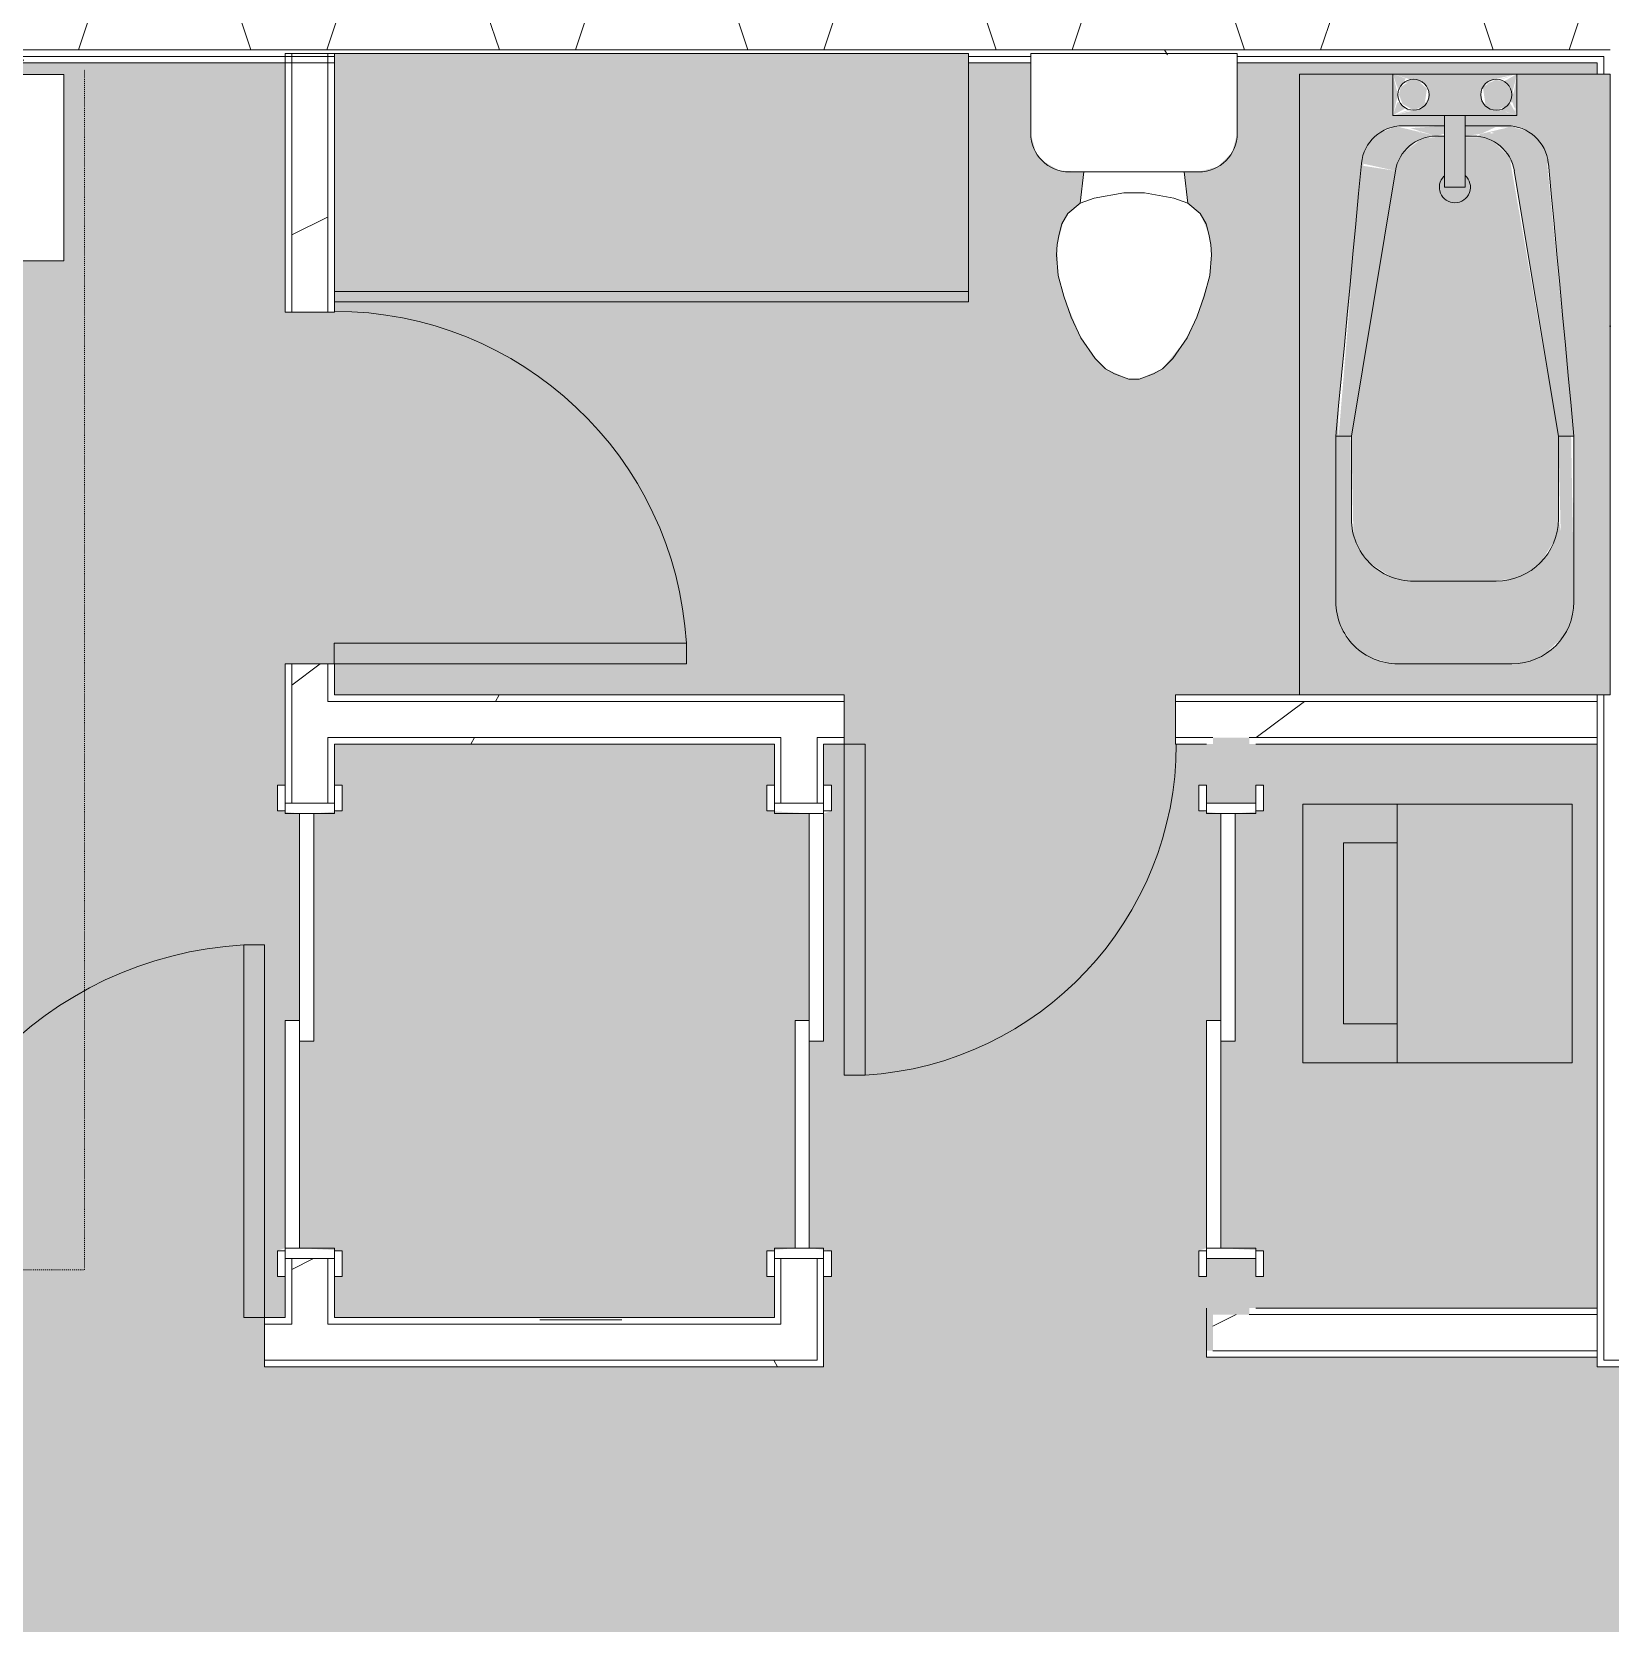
# Model space of a CAD drawing. Header units: inches. Extents: x -9418 to 110693, y 8585 to 209374.
# Drawn here: x -3697 to -3544.5, y 11394.8 to 11548.6 of the extents above; entities that cross this region are included whole.
import ezdxf

# ---------------------------------------------------------------- set-up
doc = ezdxf.new("R2010")
doc.units = ezdxf.units.IN
doc.header["$MEASUREMENT"] = 0
doc.linetypes.add('Dash 1_16_', pattern=[0.125, 0.0625, -0.0625])
for name, color, linetype, lineweight in [('0-1', 7, 'Continuous', 5), ('0-3', 7, 'Continuous', 9), ('A-AREA-PATT-3', 41, 'Continuous', 9), ('A-DOOR-1', 7, 'Continuous', 9), ('A-DOOR-FRAM-1', 7, 'Continuous', 9), ('A-WALL', 113, 'Continuous', 9), ('A-WALL-2', 10, 'Continuous', 15), ('A-WALL-3', 7, 'Continuous', 9), ('A-WALL-PATT-1', 7, 'Continuous', 9), ('A-WALL-PATT-2', 8, 'Continuous', 9), ('A-WALL-PATT-3', 111, 'Continuous', 9), ('I-FURN-1', 7, 'Continuous', 9), ('I-FURN-HDLN-1', 253, 'Dash 1_16_', 9), ('I-WALL-1', 2, 'Continuous', 15), ('P-SANR-FIXT-1', 7, 'Continuous', 9), ('P-SANR-FIXT-2', 8, 'Continuous', 9), ('P-SANR-FIXT-3', 9, 'Continuous', 9), ('Q-CASE-1', 9, 'Continuous', 9), ('Q-CASE-2', 10, 'Continuous', 15), ('Q-CASE-3', 7, 'Continuous', 9)]:
    doc.layers.add(name, color=color, linetype=linetype, lineweight=lineweight)
pattern_1 = [(0, (0, 0), (192, 48), [7.92, -136.08, 7.92, -136.08, -768]), (0, (0, 0), (192, 48), [-288, 7.92, -280.08, 7.92, -136.08, -336]), (0, (0, 0), (192, 48), [-720, 7.92, -88.08, 7.92, -232.08]), (120, (72, 24), (-137.56922, 142.27688), [7.92, -136.08, 7.92, -136.08, -768]), (120, (72, 24), (-137.56922, 142.27688), [-288, 7.92, -280.08, 7.92, -136.08, -336]), (120, (72, 24), (-137.56922, 142.27688), [-720, 7.92, -88.08, 7.92, -232.08]), (240, (96, 120), (-54.43078, -190.27688), [7.92, -136.08, 7.92, -136.08, -768]), (240, (96, 120), (-54.43078, -190.27688), [-288, 7.92, -280.08, 7.92, -136.08, -336]), (240, (96, 120), (-54.43078, -190.27688), [-720, 7.92, -88.08, 7.92, -232.08])]
pattern_2 = [(216.87, (39.984, 99.96), (299.879643, 199.920536), [49.98, -449.82]), (206.565, (99.96, 69.97), (-99.95948, -99.9602), [111.759, -111.759]), (198.435, (99.96, 19.992), (-199.92005, -99.96009), [63.22, -252.881])]

# ---------------------------------------------------------------- blocks, each defined once
blk = doc.blocks.new('Single-Flush - 32_ x 84_-1372862-SITE PLAN - TOPO WITH IMAGERY')
at = {"layer": 'A-DOOR-1'}
for p, q in [((14, 2.37), (14, 34.38)), ((16, 34.38), (14, 34.38)), ((16, 2.37), (16, 34.38)), ((16, 2.37), (14, 2.37))]:
    blk.add_line(p, q, dxfattribs=at)
blk.add_arc((16, 2.37), 32.07, 93.5759, 180, dxfattribs=at)
blk = doc.blocks.new('Stacked Washer and Dryer - 26_x25_ - Private-1372850-SITE PLAN - TOPO WITH IMAGERY')
at = {"layer": 'P-SANR-FIXT-2'}
blk.add_hatch(color=256, dxfattribs=at).paths.add_polyline_path([(26, 12.5), (0, 12.5), (0, -12.5), (26, -12.5)], flags=0)
at = {"layer": 'P-SANR-FIXT-1'}
for p, q in [((0, 12.5), (26, 12.5)), ((0, 12.5), (0, -12.5)), ((16.90625, -12.5), (16.90625, 12.5)), ((26, 12.5), (26, -12.5)), ((22.09375, 8.75), (16.90625, 8.75)), ((22.09375, -8.75), (22.09375, 8.75)), ((16.90625, -8.75), (22.09375, -8.75)), ((26, -12.5), (0, -12.5))]:
    blk.add_line(p, q, dxfattribs=at)
blk = doc.blocks.new('Single-Flush - 36_ x 84_-1372839-SITE PLAN - TOPO WITH IMAGERY')
at = {"layer": 'A-DOOR-1'}
for p, q in [((16, 2.37), (16, 38.39)), ((18, 38.39), (16, 38.39)), ((18, 2.37), (18, 38.39)), ((18, 2.37), (16, 2.37))]:
    blk.add_line(p, q, dxfattribs=at)
blk.add_arc((18, 2.37), 36.07, 93.1789, 180, dxfattribs=at)
blk = doc.blocks.new('Single-Flush - 34_ x 84_-1372840-SITE PLAN - TOPO WITH IMAGERY')
at = {"layer": 'A-DOOR-1'}
for p, q in [((15, 2.37), (15, 36.38)), ((17, 36.38), (15, 36.38)), ((17, 2.37), (17, 36.38)), ((17, 2.37), (15, 2.37))]:
    blk.add_line(p, q, dxfattribs=at)
blk.add_arc((17, 2.37), 34.07, 93.3657, 180, dxfattribs=at)
blk = doc.blocks.new('FOLDING_SLIDING CLOSET - 42_ x 80_-1372874-SITE PLAN - TOPO WITH IMAGERY')
at = {"layer": 'A-DOOR-1'}
for p, q in [((-21.25, 3), (-23.75, 3)), ((-23.75, 3), (-23.75, 2.25)), ((-23.75, 2.25), (-21.25, 2.25)), ((-21.25, 2.25), (-21.25, 3)), ((1, 2.25), (-21, 2.25)), ((-21, 2.25), (-21, 0.87)), ((1, 0.87), (1, 2.25)), ((23.75, 3), (21.25, 3)), ((21.25, 3), (21.25, 2.25)), ((21.25, 2.25), (23.75, 2.25)), ((23.75, 2.25), (23.75, 3)), ((-21, 0.87), (1, 0.87)), ((21, 0.87), (-1, 0.87)), ((-1, 0.87), (-1, -0.5)), ((21, -0.5), (21, 0.87)), ((-1, -0.5), (21, -0.5)), ((-21.25, -2.5), (-23.75, -2.5)), ((-23.75, -2.5), (-23.75, -3.25)), ((-21.25, -3.25), (-21.25, -2.5)), ((23.75, -2.5), (21.25, -2.5)), ((21.25, -2.5), (21.25, -3.25)), ((23.75, -3.25), (23.75, -2.5)), ((-23.75, -3.25), (-21.25, -3.25)), ((21.25, -3.25), (23.75, -3.25))]:
    blk.add_line(p, q, dxfattribs=at)
at = {"layer": 'A-DOOR-FRAM-1'}
for p, q in [((-21, 2.25), (-22, 2.25)), ((-22, 2.25), (-22, -2.5)), ((-21, -2.5), (-21, 2.25)), ((21, 2.25), (21, -2.5)), ((22, 2.25), (21, 2.25)), ((22, -2.5), (22, 2.25)), ((-22, -2.5), (-21, -2.5)), ((21, -2.5), (22, -2.5))]:
    blk.add_line(p, q, dxfattribs=at)
blk = doc.blocks.new('Toilet-Domestic-3D - Toilet-Domestic-3D-1352612-SITE PLAN - TOPO WITH IMAGERY')
at = {"layer": 'P-SANR-FIXT-1'}
for p, q in [((-9.98, 19.48), (9.98, 19.48)), ((-9.98, 11.75), (-9.98, 19.48)), ((9.98, 19.48), (9.98, 11.75)), ((6.25, 8.02), (-6.25, 8.02)), ((-4.86, 8.02), (-5.21, 5)), ((4.86, 8.02), (5.21, 5)), ((-5.21, 5), (-6.4, 4)), ((-3.84, 5.5), (-5.21, 5)), ((-1, 6), (-3.84, 5.5)), ((1, 6), (-1, 6)), ((3.84, 5.5), (1, 6)), ((5.21, 5), (3.84, 5.5)), ((6.4, 4), (5.21, 5)), ((-6.4, 4), (-6.97, 3)), ((6.97, 3), (6.4, 4)), ((-7.24, 2), (-7.41, 1)), ((-6.97, 3), (-7.24, 2)), ((7.24, 2), (6.97, 3)), ((7.41, 1), (7.24, 2)), ((-7.41, 1), (-7.5, 0)), ((7.5, 0), (7.41, 1)), ((-7.5, 0), (-7.33, -1.99)), ((7.33, -1.99), (7.5, 0)), ((-7.33, -1.99), (-6.79, -4)), ((6.79, -4), (7.33, -1.99)), ((-6.79, -4), (-6.06, -6)), ((6.06, -6), (6.79, -4)), ((-6.06, -6), (-5.13, -8)), ((5.13, -8), (6.06, -6)), ((-5.13, -8), (-3.74, -10)), ((3.74, -10), (5.13, -8)), ((-3.74, -10), (-2.74, -11)), ((2.74, -11), (3.74, -10)), ((-2.74, -11), (-1.87, -11.5)), ((-1.87, -11.5), (-0.5, -12)), ((-0.5, -12), (0.5, -12)), ((0.5, -12), (1.87, -11.5)), ((1.87, -11.5), (2.74, -11))]:
    blk.add_line(p, q, dxfattribs=at)
for centre, start, end in [((-6.25, 11.75), 180, 270), ((6.25, 11.75), 270, 360)]:
    blk.add_arc(centre, 3.73, start, end, dxfattribs=at)
blk = doc.blocks.new('OD_CW_Base Cabinet - OD_CW_Base Cabinet-1372836-SITE PLAN - TOPO WITH IMAGERY')
at = {"layer": 'Q-CASE-1'}
for points in [[(61.99, 21.96), (61.99, 24), (0.74, 24), (0.74, 1), (61.99, 1)], [(61.99, 1), (0.74, 1), (0.74, 0), (61.99, 0)]]:
    blk.add_hatch(color=256, dxfattribs=at).paths.add_polyline_path(points, flags=0)
at = {"layer": 'Q-CASE-2'}
for p, q in [((61.99, 24), (0.74, 24)), ((0.74, 24), (0.74, 0)), ((61.99, 0), (61.99, 24)), ((0.74, 0), (61.99, 0))]:
    blk.add_line(p, q, dxfattribs=at)
at = {"layer": 'Q-CASE-3'}
for p, q in [((0.74, 1), (0.74, 24)), ((0.74, 24), (61.99, 24)), ((61.99, 24), (61.99, 1)), ((0.74, 0), (0.74, 1)), ((0.74, 1), (61.99, 1)), ((61.99, 1), (0.74, 1)), ((61.99, 0), (0.74, 0)), ((61.99, 1), (61.99, 0))]:
    blk.add_line(p, q, dxfattribs=at)
blk = doc.blocks.new('Bath Tub - Maestro - 60_x30_-V143-SITE PLAN - TOPO WITH IMAGERY')
at = {"layer": 'P-SANR-FIXT-3'}
h = blk.add_hatch(color=256, dxfattribs=at)
h.paths.add_polyline_path([(0, 21), (0.94, 17.94), (0.93, 18.25), (0.55, 19.19), (0.43, 19.75), (0.17, 20.5)], flags=0)
h.paths.add_polyline_path([(0, 21), (3.19, 19.75), (3.6, 19.39), (3.71, 20.93), (1.61, 20.6), (0.55, 20.86)], flags=0)
h.paths.add_polyline_path([(4, 21), (3.3, 19.75), (2.75, 20.3), (2.75, 20.57), (3.71, 20.9)], flags=0)
h.paths.add_polyline_path([(60, 0), (60, 30), (0, 30), (0, 21), (4, 20.74), (4, 16), (5, 16), (5.21, 21.33), (5.83, 22.49), (6.79, 23.38), (7.98, 23.91), (11.56, 24.3), (35, 26.5), (52.55, 26.3), (54, 25.7), (55.24, 24.74), (56.3, 23.25), (56.8, 22.05), (57, 19.82), (56.91, 8.46), (56.2, 6.5), (54.86, 4.9), (53.05, 3.86), (51, 3.5), (32.07, 3.77), (7.36, 6.31), (6.27, 7.03), (5.48, 8.06), (5.05, 9.3), (5, 12.5), (5, 14), (4, 13.96), (4, 9), (0, 9), (0, 0), (44.2, 0)], flags=0)
h.paths.add_polyline_path([(3.5, 11), (3.3, 11.75), (3.45, 11.12)], flags=0)
h.paths.add_polyline_path([(4, 9), (3.45, 10.91), (3.5, 10.46), (3.83, 9.5)], flags=0)
h.paths.add_polyline_path([(4, 9), (1.61, 9.55), (2, 9.5), (3.71, 9.07)], flags=0)
h.paths.add_polyline_path([(3.06, 12.06), (2.39, 12.45), (2.75, 12.14)], flags=0)
h.paths.add_polyline_path([(0.94, 9.94), (0.6, 11.39), (0.55, 10.61), (0.7, 10.25)], flags=0)
for points in [[(35, 25), (35, 26.5), (8.65, 23.91), (9.35, 20.74), (34.79, 24.97)], [(51, 26.5), (35, 26.23), (35, 25), (44.2, 25.22), (50.05, 26.32)], [(57, 20.5), (56.8, 22.05), (56.2, 23.5), (54.53, 25.29), (54, 25.7), (52.35, 26.32), (51, 26.5), (43, 25), (45.24, 24.51), (46, 24.2), (47.24, 23.24), (48.2, 22), (48.89, 19.82), (49, 19), (56.8, 20.46)], [(49, 19), (48.61, 21), (48.16, 22.05), (47.03, 23.4), (45.24, 24.51), (44.2, 24.84), (43, 25), (34.79, 24.97), (8.03, 20.28), (6.59, 18.77), (6.12, 17.49), (6.12, 16), (10.94, 15.97), (10.94, 14), (6, 14), (6.24, 11.83), (7.49, 10.17), (8.69, 9.49), (9.35, 9.26), (35, 5), (44.55, 5.2), (46.03, 5.83), (47.28, 6.81), (48.47, 8.66), (48.9, 10.25), (49, 11)], [(57, 20.5), (49, 19), (49, 11), (57, 9.5), (57, 19.82)], [(10.94, 16), (4, 15.97), (4, 14), (10.94, 14), (10.94, 15.97)], [(57, 9.5), (49, 11), (48.47, 8.66), (48.12, 7.9), (47.24, 6.76), (46, 5.8), (44.2, 5.16), (43, 5), (51, 3.5), (53.05, 3.86), (54.95, 5), (56.2, 6.5), (56.93, 8.66)], [(35, 4.91), (35, 5), (9.35, 9.26), (8.84, 5.95), (35, 3.77), (35, 4.6)], [(51, 3.5), (43, 5), (35, 4.91), (35, 3.5), (49, 3.5)]]:
    blk.add_hatch(color=256, dxfattribs=at).paths.add_polyline_path(points, flags=0)
h = blk.add_hatch(color=256, dxfattribs=at)
h.paths.add_polyline_path([(9.35, 20.74), (8.63, 24.03), (7.35, 23.69), (6.27, 22.97), (5.48, 21.94), (5.1, 20.39), (5.81, 17.42), (6.06, 17.14), (6.6, 18.78), (7.49, 19.83), (8.69, 20.51), (9.22, 20.7)], flags=0)
h.paths.add_polyline_path([(5.76, 18.45), (5.58, 18.45), (5.7, 18.78)], flags=0)
h = blk.add_hatch(color=256, dxfattribs=at)
h.paths.add_polyline_path([(4, 14), (4, 21), (0, 21), (0, 9), (4, 9), (4, 13.96)], flags=0)
h.paths.add_polyline_path([(4, 9), (3.3, 10.25), (2.75, 9.7), (2.75, 9.43), (3.71, 9.1)], flags=0)
h.paths.add_polyline_path([(4, 9), (2, 9.5), (0, 9), (0.94, 12.06), (1.61, 12.45), (2.39, 12.45), (3.06, 12.06), (3.45, 11.39), (3.71, 10.17)], flags=0)
h.paths.add_polyline_path([(4, 21), (2.75, 20.3), (3.3, 19.75), (3.57, 19.75), (3.91, 20.74)], flags=0)
h.paths.add_polyline_path([(4, 21), (3.02, 17.91), (2.39, 17.55), (1.61, 17.55), (0.94, 17.94), (0.46, 19), (0, 21), (2.35, 20.59), (3.71, 20.93)], flags=0)
h.paths.add_polyline_path([(1.61, 9.55), (0.94, 9.94), (0.43, 10.25), (0, 9), (1.46, 9.5)], flags=0)
h.paths.add_polyline_path([(1.61, 20.45), (0, 21), (0.7, 19.75), (1.25, 20.3)], flags=0)
h = blk.add_hatch(color=256, dxfattribs=at)
h.paths.add_polyline_path([(3.5, 19), (3.06, 20.06), (1.61, 20.45), (0.7, 19.75), (0.55, 18.91), (1.25, 17.7), (3, 17.96), (3.3, 18.25)], flags=0)
h.paths.add_polyline_path([(3.5, 11), (3.06, 12.06), (1.42, 12.3), (0.6, 11.39), (0.55, 10.88), (1.25, 9.76), (2, 9.6), (2.89, 9.94)], flags=0)
h = blk.add_hatch(color=256, dxfattribs=at)
h.paths.add_polyline_path([(6, 16), (5.76, 17.57), (5, 19.2), (5, 16), (5.86, 16)], flags=0)
h.paths.add_polyline_path([(6, 13.2), (5.76, 14), (5, 14), (5.23, 10.71), (5.92, 12.94)], flags=0)
h = blk.add_hatch(color=256, dxfattribs=at)
h.paths.add_polyline_path([(5.59, 11.88), (5.7, 11.22), (5.58, 11.54)], flags=0)
h.paths.add_polyline_path([(9.35, 9.26), (7.49, 10.17), (6.59, 11.22), (6.12, 12.51), (5.92, 12.94), (5.05, 9.3), (5.72, 7.68), (6.33, 6.98), (7.36, 6.31), (8.65, 6.09), (9.22, 8.67)], flags=0)
at = {"layer": 'P-SANR-FIXT-1'}
for p, q in [((60, 30), (0, 30)), ((0, 30), (0, 21)), ((60, 0), (60, 30)), ((35, 26.5), (51, 26.5)), ((35, 26.5), (35, 25)), ((35, 25), (9.35, 20.74)), ((43, 25), (35, 25)), ((4, 21), (0, 21)), ((0, 21), (0, 9)), ((4, 16), (4, 21)), ((5, 16), (5, 20.04)), ((57, 20.5), (57, 9.5)), ((49, 11), (49, 19)), ((4, 14), (4, 16)), ((4, 16), (10.94, 16)), ((6, 16.8), (6, 16)), ((10.94, 14), (10.94, 16)), ((4, 9), (4, 14)), ((10.94, 14), (4, 14)), ((5, 9.96), (5, 14)), ((6, 14), (6, 13.2)), ((9.35, 9.26), (35, 5)), ((0, 9), (0, 0)), ((0, 9), (4, 9)), ((35, 3.5), (35, 5)), ((35, 5), (43, 5)), ((51, 3.5), (35, 3.5)), ((0, 0), (60, 0))]:
    blk.add_line(p, q, dxfattribs=at)
at = {"layer": 'P-SANR-FIXT-1', "flags": 128}
for points in [[(8.63, 24.03), (11.56, 24.3), (14.49, 24.58), (17.42, 24.85), (20.35, 25.13), (23.28, 25.4), (26.21, 25.68), (29.14, 25.95), (32.07, 26.23), (35, 26.5)], [(35, 3.5), (32.07, 3.77), (29.14, 4.05), (26.21, 4.32), (23.28, 4.6), (20.35, 4.87), (17.42, 5.15), (14.49, 5.42), (11.56, 5.7), (8.63, 5.97)]]:
    blk.add_lwpolyline(points, dxfattribs=at)
at = {"layer": 'P-SANR-FIXT-1'}
for centre, radius, start, end in [((51, 20.5), 6, 360, 90), ((43, 19), 6, 360, 90), ((9, 20.04), 4, 95.3558, 180), ((2, 19), 1.5, 360, 180), ((2, 19), 1.5, 0, 180), ((10, 16.8), 4, 99.4223, 180), ((2, 19), 1.5, 180, 360), ((2, 19), 1.5, 180, 360), ((10.94, 15), 1.5, 360, 139.3345), ((10.94, 15), 1.5, 225, 360), ((2, 11), 1.5, 360, 180), ((2, 11), 1.5, 0, 180), ((10, 13.2), 4, 180, 260.5777), ((2, 11), 1.5, 180, 360), ((2, 11), 1.5, 180, 360), ((43, 11), 6, 270, 0), ((9, 9.96), 4, 180, 264.6442), ((51, 9.5), 6, 270, 360)]:
    blk.add_arc(centre, radius, start, end, dxfattribs=at)
blk = doc.blocks.new('Bed-Standard - King 78_ x 80_-1242963-SITE PLAN - TOPO WITH IMAGERY')
at = {"layer": 'I-FURN-1'}
for p, q in [((49.69, 38.2), (-28.31, 38.2)), ((-28.31, 38.2), (-28.31, -41.8)), ((49.69, -41.8), (49.69, 38.2)), ((-25.31, 36.2), (-25.31, 24.2)), ((-25.31, 36.2), (46.69, 36.2)), ((46.69, 36.2), (46.69, 24.2)), ((49.69, 24.2), (-28.31, 17.63)), ((-25.31, 24.2), (46.69, 24.2)), ((-28.31, -41.8), (49.69, -41.8))]:
    blk.add_line(p, q, dxfattribs=at)
at = {"layer": 'I-FURN-HDLN-1'}
for p, q in [((-64.31, 38.2), (-64.31, -77.8)), ((73.69, -77.8), (73.69, 38.2)), ((-64.31, -77.8), (73.69, -77.8))]:
    blk.add_line(p, q, dxfattribs=at)
blk = doc.blocks.new('Table-Night Stand - 18_ x 18_ x 24_-1352623-SITE PLAN - TOPO WITH IMAGERY')
at = {"layer": 'I-FURN-1'}
for p, q in [((18.15, 18), (0.15, 18)), ((0.15, 18), (0.15, 0)), ((18.15, 0), (18.15, 18)), ((0.15, 0), (18.15, 0))]:
    blk.add_line(p, q, dxfattribs=at)
blk = doc.blocks.new('1750 Ox - Unit Layouts_rvt-1-SITE PLAN - TOPO WITH IMAGERY')
at = {"layer": 'A-WALL-PATT-1'}
h = blk.add_hatch(dxfattribs=at)
h.set_pattern_fill('FP_1', color=256, style=0, pattern_type=2)
h.set_pattern_definition(pattern_1)
h.paths.add_polyline_path([(-3667.73, 11483.88), (-3618.47, 11483.88), (-3618.47, 11484.51), (-3667.73, 11484.51)], flags=0)
h.paths.add_polyline_path([(-3575.55, 11483.88), (-3545.72, 11483.88), (-3545.72, 11484.51), (-3586.47, 11484.51), (-3586.47, 11483.88), (-3575.87, 11483.88)], flags=0)
h = blk.add_hatch(dxfattribs=at)
h.set_pattern_fill('FP_1', color=256, style=0, pattern_type=2)
h.set_pattern_definition(pattern_1)
h.paths.add_polyline_path([(-3625.56, 11479.76), (-3624.6, 11479.76), (-3624.6, 11480.38), (-3667.73, 11480.38), (-3667.73, 11479.76)], flags=0)
h.paths.add_polyline_path([(-3582.85, 11479.76), (-3582.85, 11480.38), (-3586.47, 11480.38), (-3586.47, 11479.76), (-3583.47, 11479.76)], flags=0)
h.paths.add_polyline_path([(-3571.92, 11479.76), (-3545.72, 11479.76), (-3545.72, 11480.38), (-3579.35, 11480.38), (-3579.35, 11479.76), (-3574.16, 11479.76)], flags=0)
h.paths.add_polyline_path([(-3618.47, 11479.76), (-3618.47, 11480.38), (-3621.1, 11480.38), (-3621.1, 11479.76), (-3620.47, 11479.76)], flags=0)
h = blk.add_hatch(dxfattribs=at)
h.set_pattern_fill('FP_1', color=256, style=0, pattern_type=2)
h.set_pattern_definition(pattern_1)
h.paths.add_polyline_path([(-3786.47, 11423.71), (-3710.48, 11423.71), (-3710.48, 11424.34), (-3831.2, 11424.24), (-3831.2, 11423.71), (-3820.72, 11423.71)], flags=0)
h.paths.add_polyline_path([(-3857.85, 11423.71), (-3834.7, 11423.71), (-3834.7, 11424.34), (-3857.85, 11424.34)], flags=0)
h.paths.add_polyline_path([(-3672.48, 11423.71), (-3671.86, 11423.71), (-3671.86, 11424.34), (-3674.48, 11424.34), (-3674.48, 11423.71)], flags=0)
h.paths.add_polyline_path([(-3668.36, 11423.71), (-3625.22, 11423.71), (-3625.22, 11424.34), (-3668.36, 11424.34)], flags=0)
h = blk.add_hatch(dxfattribs=at)
h.set_pattern_fill('FP_1', color=256, style=0, pattern_type=2)
h.set_pattern_definition(pattern_1)
h.paths.add_polyline_path([(-3840.11, 11419.59), (-3710.48, 11419.59), (-3710.48, 11420.21), (-3857.85, 11420.21), (-3857.85, 11419.59)], flags=0)
h.paths.add_polyline_path([(-3668.36, 11419.59), (-3621.1, 11419.59), (-3621.1, 11420.21), (-3674.48, 11420.21), (-3674.48, 11419.59)], flags=0)
at = {"layer": 'A-WALL-PATT-2'}
h = blk.add_hatch(dxfattribs=at)
h.set_pattern_fill('FP_2', color=256, style=0, pattern_type=2)
h.set_pattern_definition(pattern_2)
h.paths.add_polyline_path([(-3668.36, 11423.71), (-3668.36, 11430.05), (-3671.86, 11430.05), (-3671.86, 11423.71), (-3669.73, 11423.71)], flags=0)
h.paths.add_polyline_path([(-3668.36, 11474.05), (-3668.36, 11487.51), (-3671.86, 11487.51), (-3671.86, 11474.05)], flags=0)
h.paths.add_polyline_path([(-3671.86, 11521.51), (-3668.36, 11521.51), (-3668.49, 11545.59), (-3671.86, 11545.59)], flags=0)
h = blk.add_hatch(dxfattribs=at)
h.set_pattern_fill('FP_2', color=256, style=0, pattern_type=2)
h.set_pattern_definition(pattern_2)
h.paths.add_polyline_path([(-3618.47, 11480.38), (-3618.47, 11483.88), (-3668.36, 11483.88), (-3668.36, 11480.38), (-3621.1, 11480.38)], flags=0)
h.paths.add_polyline_path([(-3548.16, 11480.38), (-3545.72, 11480.38), (-3545.72, 11483.88), (-3586.47, 11483.88), (-3586.47, 11480.38), (-3554.66, 11480.38)], flags=0)
h = blk.add_hatch(dxfattribs=at)
h.set_pattern_fill('FP_2', color=256, style=0, pattern_type=2)
h.set_pattern_definition(pattern_2)
h.paths.add_polyline_path([(-3732.84, 11420.21), (-3710.48, 11420.21), (-3710.48, 11423.71), (-3857.85, 11423.71), (-3857.85, 11420.21), (-3786.47, 11420.21)], flags=0)
h.paths.add_polyline_path([(-3674.48, 11420.21), (-3624.6, 11420.21), (-3624.6, 11423.71), (-3674.48, 11423.71)], flags=0)
h = blk.add_hatch(dxfattribs=at)
h.set_pattern_fill('FP_2', color=256, style=0, pattern_type=2)
h.set_pattern_definition(pattern_2)
h.paths.add_polyline_path([(-3571.92, 11421.13), (-3545.72, 11421.13), (-3545.72, 11424.63), (-3582.85, 11424.63), (-3582.85, 11421.13), (-3574.16, 11421.13)], flags=0)
at = {"layer": 'A-WALL-2'}
for p, q in [((-3667.73, 11546.51), (-3672.48, 11546.51)), ((-3672.48, 11546.51), (-3672.48, 11521.51)), ((-3667.73, 11521.51), (-3667.73, 11522.51)), ((-3672.48, 11521.51), (-3667.73, 11521.51)), ((-3667.73, 11487.51), (-3672.48, 11487.51)), ((-3672.48, 11487.51), (-3672.48, 11475.8)), ((-3667.73, 11484.51), (-3667.73, 11487.51)), ((-3618.47, 11484.51), (-3667.73, 11484.51)), ((-3618.47, 11479.76), (-3618.47, 11484.51)), ((-3574.48, 11484.51), (-3586.47, 11484.51)), ((-3586.47, 11484.51), (-3586.47, 11479.76)), ((-3545.72, 11479.76), (-3545.72, 11484.51)), ((-3667.73, 11479.76), (-3625.22, 11479.76)), ((-3667.73, 11475.8), (-3667.73, 11479.76)), ((-3625.22, 11479.76), (-3625.22, 11475.8)), ((-3620.47, 11475.8), (-3620.47, 11479.76)), ((-3620.47, 11479.76), (-3618.47, 11479.76)), ((-3586.47, 11479.76), (-3583.47, 11479.76)), ((-3578.72, 11479.76), (-3545.72, 11479.76)), ((-3672.48, 11428.3), (-3672.48, 11424.34)), ((-3667.73, 11424.34), (-3667.73, 11428.3)), ((-3625.22, 11428.3), (-3625.22, 11424.34)), ((-3620.47, 11419.59), (-3620.47, 11428.3)), ((-3583.47, 11425.26), (-3583.47, 11421.13)), ((-3545.72, 11425.26), (-3578.72, 11425.26)), ((-3545.72, 11420.51), (-3545.72, 11425.26)), ((-3672.48, 11424.34), (-3674.48, 11424.34)), ((-3674.48, 11424.34), (-3674.48, 11419.59)), ((-3625.22, 11424.34), (-3667.73, 11424.34)), ((-3583.47, 11421.13), (-3583.47, 11420.51)), ((-3583.47, 11420.51), (-3545.72, 11420.51)), ((-3674.48, 11419.59), (-3625.22, 11419.59)), ((-3625.22, 11419.59), (-3621.1, 11419.59)), ((-3621.1, 11419.59), (-3620.47, 11419.59))]:
    blk.add_line(p, q, dxfattribs=at)
at = {"layer": 'A-WALL-3'}
for p, q in [((-3671.86, 11546.51), (-3671.86, 11521.51)), ((-3668.36, 11546.51), (-3668.36, 11521.51)), ((-3671.86, 11487.51), (-3671.86, 11474.05)), ((-3668.36, 11487.51), (-3668.36, 11483.88)), ((-3668.36, 11483.88), (-3667.73, 11483.88)), ((-3667.73, 11483.88), (-3618.47, 11483.88)), ((-3586.47, 11483.88), (-3545.72, 11483.88)), ((-3668.36, 11480.38), (-3667.73, 11480.38)), ((-3668.36, 11480.38), (-3668.36, 11474.05)), ((-3667.73, 11480.38), (-3624.6, 11480.38)), ((-3624.6, 11479.76), (-3624.6, 11480.38)), ((-3621.1, 11479.76), (-3621.1, 11480.38)), ((-3621.1, 11480.38), (-3618.47, 11480.38)), ((-3586.47, 11480.38), (-3582.85, 11480.38)), ((-3579.35, 11480.38), (-3545.72, 11480.38)), ((-3624.6, 11474.05), (-3624.6, 11479.76)), ((-3621.1, 11474.05), (-3621.1, 11479.76)), ((-3671.86, 11430.05), (-3671.86, 11424.34)), ((-3668.36, 11430.05), (-3668.36, 11424.34)), ((-3624.6, 11423.71), (-3624.6, 11430.05)), ((-3621.1, 11420.21), (-3621.1, 11430.05)), ((-3671.86, 11423.71), (-3674.48, 11423.71)), ((-3671.86, 11424.34), (-3671.86, 11423.71)), ((-3668.36, 11424.34), (-3668.36, 11423.71)), ((-3625.22, 11423.71), (-3668.36, 11423.71)), ((-3624.6, 11423.71), (-3625.22, 11423.71)), ((-3579.35, 11424.63), (-3545.72, 11424.63)), ((-3582.85, 11421.13), (-3545.72, 11421.13)), ((-3625.22, 11420.21), (-3674.48, 11420.21)), ((-3624.6, 11420.21), (-3625.22, 11420.21)), ((-3621.1, 11420.21), (-3624.6, 11420.21))]:
    blk.add_line(p, q, dxfattribs=at)
at = {"layer": '0-3'}
for name, p in [('OD_CW_Base Cabinet - OD_CW_Base Cabinet-1372836-SITE PLAN - TOPO WITH IMAGERY', (-3668.47, 11522.51)), ('Toilet-Domestic-3D - Toilet-Domestic-3D-1352612-SITE PLAN - TOPO WITH IMAGERY', (-3590.48, 11527.03)), ('Bed-Standard - King 78_ x 80_-1242963-SITE PLAN - TOPO WITH IMAGERY', (-3765.57, 11506.76)), ('Table-Night Stand - 18_ x 18_ x 24_-1352623-SITE PLAN - TOPO WITH IMAGERY', (-3712.03, 11526.46)), ('Single-Flush - 36_ x 84_-1372839-SITE PLAN - TOPO WITH IMAGERY', (-3692.48, 11421.96))]:
    blk.add_blockref(name, p, dxfattribs=at)
for name, p, rotation in [('Bath Tub - Maestro - 60_x30_-V143-SITE PLAN - TOPO WITH IMAGERY', (-3574.48, 11544.51), 270.0000000000072), ('Single-Flush - 34_ x 84_-1372840-SITE PLAN - TOPO WITH IMAGERY', (-3670.11, 11504.51), 270.0000000000011), ('Single-Flush - 32_ x 84_-1372862-SITE PLAN - TOPO WITH IMAGERY', (-3602.47, 11482.13), 180), ('FOLDING_SLIDING CLOSET - 42_ x 80_-1372874-SITE PLAN - TOPO WITH IMAGERY', (-3670.23, 11452.05), 90.0000000000011), ('FOLDING_SLIDING CLOSET - 42_ x 80_-1372874-SITE PLAN - TOPO WITH IMAGERY', (-3622.72, 11452.05), 269.9999999999987), ('FOLDING_SLIDING CLOSET - 42_ x 80_-1372874-SITE PLAN - TOPO WITH IMAGERY', (-3581.22, 11452.05), 89.99999999999868), ('Stacked Washer and Dryer - 26_x25_ - Private-1372850-SITE PLAN - TOPO WITH IMAGERY', (-3548.16, 11461.46), 180)]:
    blk.add_blockref(name, p, dxfattribs=dict(at, rotation=rotation))

msp = doc.modelspace()

# ---------------------------------------------------------------- hatches: boundary and pattern name
at = {"layer": 'A-AREA-PATT-3'}
h = msp.add_hatch(color=256, dxfattribs=at)
h.paths.add_polyline_path([(-3856.37, 11263.59), (-3614.11, 11263.59), (-3614.11, 11294.61), (-3625.02, 11294.61), (-3624.91, 11311.11), (-3614.11, 11311.11), (-3614.11, 11318.61), (-3625.02, 11318.61), (-3624.91, 11335.11), (-3614.11, 11335.11), (-3614.11, 11342.61), (-3625.02, 11342.61), (-3624.91, 11359.11), (-3614.11, 11359.11), (-3614.11, 11376.01), (-3578.11, 11376.01), (-3578.11, 11286.45), (-3547.01, 11286.45), (-3547.01, 11286.83), (-3523.01, 11286.83), (-3523.01, 11286.45), (-3508.48, 11286.45), (-3508.48, 11322.7), (-3516.48, 11322.7), (-3516.48, 11358.45), (-3486.48, 11358.45), (-3486.48, 11322.7), (-3485.72, 11322.7), (-3485.72, 11378.59), (-3484.72, 11378.59), (-3484.46, 11380.59), (-3482.79, 11380.59), (-3482.79, 11416.59), (-3484.72, 11416.59), (-3484.72, 11418.59), (-3485.72, 11418.59), (-3485.72, 11419.59), (-3545.72, 11419.59), (-3545.72, 11420.51), (-3583.47, 11420.51), (-3583.47, 11421.13), (-3582.85, 11421.13), (-3582.85, 11424.63), (-3579.35, 11424.63), (-3579.35, 11425.26), (-3545.72, 11425.26), (-3545.72, 11479.76), (-3579.35, 11479.76), (-3579.35, 11480.38), (-3582.85, 11480.38), (-3582.85, 11479.76), (-3586.47, 11479.76), (-3586.47, 11484.51), (-3574.48, 11484.51), (-3574.48, 11544.51), (-3545.72, 11544.51), (-3545.72, 11545.59), (-3580.51, 11545.59), (-3580.51, 11538.78), (-3581.01, 11536.92), (-3582.37, 11535.56), (-3584.23, 11535.06), (-3585.62, 11535.06), (-3585.27, 11532.03), (-3584.08, 11531.03), (-3583.25, 11529.03), (-3582.98, 11527.03), (-3583.16, 11525.04), (-3584.42, 11521.03), (-3585.62, 11518.65), (-3587.74, 11516.03), (-3589.98, 11515.03), (-3590.98, 11515.03), (-3593.22, 11516.03), (-3594.22, 11517.03), (-3595.69, 11519.21), (-3597.27, 11523.03), (-3597.81, 11525.04), (-3597.9, 11528.03), (-3597.27, 11530.35), (-3596.89, 11531.03), (-3595.69, 11532.03), (-3595.35, 11535.06), (-3597.7, 11535.18), (-3599.37, 11536.15), (-3599.96, 11536.92), (-3600.46, 11538.78), (-3600.46, 11545.59), (-3606.48, 11545.59), (-3606.48, 11522.51), (-3667.73, 11522.51), (-3667.73, 11521.51), (-3672.48, 11521.51), (-3672.48, 11545.59), (-3857.85, 11545.59), (-3857.85, 11510), (-3861.22, 11510), (-3861.22, 11471.98), (-3830.57, 11471.98), (-3830.57, 11466.59), (-3835.32, 11466.59), (-3835.32, 11467.23), (-3861.55, 11467.23), (-3861.72, 11471.6), (-3862.29, 11471.6), (-3862.29, 11465.59), (-3837.47, 11465.59), (-3837.47, 11437.59), (-3862.29, 11437.59), (-3862.29, 11433.58), (-3857.85, 11433.58), (-3857.85, 11424.34), (-3835.32, 11424.34), (-3835.32, 11436.59), (-3830.57, 11436.59), (-3830.56, 11424.34), (-3710.48, 11424.34), (-3710.48, 11419.59), (-3857.85, 11419.33), (-3857.85, 11394.8), (-3861.22, 11394.8), (-3861.22, 11356.78), (-3858.47, 11356.78), (-3858.47, 11356.4), (-3861.22, 11356.4), (-3861.22, 11318.38), (-3857.85, 11318.38), (-3857.85, 11263.59)], flags=0)
h.paths.add_polyline_path([(-3741.39, 11295.59), (-3801.39, 11295.59), (-3801.39, 11325.59), (-3741.39, 11325.59), (-3741.39, 11321.88)], flags=0)
h.paths.add_polyline_path([(-3518.28, 11414.84), (-3520.72, 11414.84), (-3520.72, 11416.59), (-3484.72, 11416.59), (-3484.72, 11414.84), (-3516.48, 11414.84)], flags=0)
h.paths.add_polyline_path([(-3621.1, 11419.59), (-3674.48, 11419.59), (-3674.48, 11424.34), (-3672.48, 11424.34), (-3672.48, 11428.3), (-3673.23, 11428.3), (-3673.23, 11430.8), (-3672.48, 11431.05), (-3672.48, 11453.05), (-3671.11, 11453.05), (-3671.11, 11473.05), (-3673.23, 11473.3), (-3673.23, 11475.8), (-3672.48, 11475.8), (-3672.48, 11487.51), (-3667.73, 11487.51), (-3667.73, 11484.51), (-3618.47, 11484.51), (-3618.47, 11479.76), (-3620.47, 11479.76), (-3620.47, 11475.8), (-3619.72, 11475.8), (-3619.72, 11473.3), (-3620.47, 11473.05), (-3620.47, 11451.05), (-3621.85, 11451.05), (-3621.85, 11431.05), (-3619.72, 11430.8), (-3619.72, 11428.3), (-3620.47, 11428.3), (-3620.47, 11419.59)], flags=0)
h.paths.add_polyline_path([(-3625.56, 11424.34), (-3625.22, 11424.34), (-3625.22, 11428.3), (-3625.97, 11428.3), (-3625.97, 11430.8), (-3623.22, 11431.05), (-3623.22, 11453.05), (-3621.85, 11453.05), (-3621.85, 11473.05), (-3625.97, 11473.3), (-3625.97, 11475.8), (-3625.22, 11475.8), (-3625.22, 11479.76), (-3667.73, 11479.76), (-3667.73, 11475.8), (-3666.98, 11475.8), (-3666.98, 11473.3), (-3669.73, 11473.05), (-3669.73, 11451.05), (-3671.11, 11451.05), (-3671.11, 11431.05), (-3666.98, 11430.8), (-3666.98, 11428.3), (-3667.73, 11428.3), (-3667.73, 11424.34), (-3625.97, 11424.34)], flags=0)
h.paths.add_polyline_path([(-3577.97, 11428.3), (-3578.72, 11428.3), (-3578.72, 11430.05), (-3583.47, 11430.05), (-3583.47, 11428.3), (-3584.22, 11428.3), (-3584.22, 11430.8), (-3583.47, 11431.05), (-3583.47, 11453.05), (-3582.1, 11453.05), (-3582.1, 11473.05), (-3584.22, 11473.3), (-3584.22, 11475.8), (-3583.47, 11475.8), (-3583.47, 11474.05), (-3578.72, 11474.05), (-3578.72, 11475.8), (-3577.97, 11475.68), (-3577.97, 11473.3), (-3580.72, 11473.05), (-3580.72, 11451.05), (-3582.1, 11451.05), (-3582.1, 11431.05), (-3577.97, 11430.8), (-3577.97, 11430.05)], flags=0)
h.paths.add_polyline_path([(-3548.16, 11448.96), (-3574.16, 11448.96), (-3574.16, 11473.96), (-3548.16, 11473.96), (-3548.16, 11459.82)], flags=0)
h.paths.add_polyline_path([(-3786.47, 11464.96), (-3793.89, 11464.96), (-3793.89, 11544.96), (-3715.89, 11544.96), (-3715.89, 11464.96), (-3732.84, 11464.96)], flags=0)
h.paths.add_polyline_path([(-3711.89, 11526.46), (-3711.89, 11544.46), (-3693.89, 11544.46), (-3693.89, 11526.46)], flags=0)
h.paths.add_polyline_path([(-3813.82, 11526.46), (-3813.82, 11544.46), (-3795.82, 11544.46), (-3795.82, 11526.46), (-3806.17, 11526.46)], flags=0)
h.paths.add_polyline_path([(-3562.94, 11538.75), (-3562.94, 11538.93), (-3563.26, 11538.81)], flags=0)
at = {"layer": 'A-WALL-PATT-3'}
h = msp.add_hatch(dxfattribs=at)
h.set_pattern_fill('FP_5', color=256, style=0, pattern_type=2)
h.set_pattern_definition([(161.57, (3, 3), (-24.0016874, -0.002073), [0, -170.76, 18.96, 0]), (18.43, (-3, 3), (-24.0016874, 0.002073), [0, -170.76, 18.96, 0]), (108.43, (3, 3), (11.995661, -60.005255), [56.91, -132.81]), (71.57, (-3, 3), (11.995661, 60.005255), [56.91, -132.81])])
h.paths.add_polyline_path([(-3596.21, 11546.84), (-3484.47, 11546.84), (-3484.47, 11550.34), (-3858.47, 11550.34), (-3858.38, 11546.84), (-3606.48, 11546.84)], flags=0)
h = msp.add_hatch(dxfattribs=at)
h.set_pattern_fill('FP_1', color=256, style=0, pattern_type=2)
h.set_pattern_definition(pattern_1)
h.paths.add_polyline_path([(-3858.47, 11546.21), (-3667.73, 11546.46), (-3667.73, 11546.51), (-3606.48, 11546.34), (-3606.48, 11546.21), (-3600.46, 11546.33), (-3600.46, 11546.51), (-3580.51, 11546.29), (-3580.51, 11546.21), (-3544.47, 11546.21), (-3544.47, 11546.84), (-3858.47, 11546.84)], flags=0)
h.paths.add_polyline_path([(-3485.72, 11546.21), (-3485.1, 11546.21), (-3485.1, 11546.84), (-3540.97, 11546.84), (-3540.97, 11546.21), (-3491.47, 11546.21)], flags=0)
h = msp.add_hatch(dxfattribs=at)
h.set_pattern_fill('FP_1', color=256, style=0, pattern_type=2)
h.set_pattern_definition(pattern_1)
h.paths.add_polyline_path([(-3545.1, 11545.59), (-3545.1, 11545.59), (-3545.1, 11546.21), (-3580.51, 11546.21), (-3580.51, 11545.59), (-3545.72, 11545.59)], flags=0)
h.paths.add_polyline_path([(-3485.72, 11545.59), (-3485.72, 11546.21), (-3540.35, 11546.21), (-3540.35, 11545.59), (-3491.47, 11545.59)], flags=0)
h.paths.add_polyline_path([(-3820.72, 11545.59), (-3667.73, 11545.83), (-3667.73, 11546.21), (-3857.85, 11546.21), (-3857.85, 11545.59), (-3840.11, 11545.59)], flags=0)
h.paths.add_polyline_path([(-3606.48, 11545.59), (-3600.46, 11545.7), (-3600.46, 11546.21), (-3606.48, 11546.21), (-3606.48, 11545.71)], flags=0)
h = msp.add_hatch(dxfattribs=at)
h.set_pattern_fill('FP_1', color=256, style=0, pattern_type=2)
h.set_pattern_definition(pattern_1)
h.paths.add_polyline_path([(-3545.72, 11419.59), (-3545.1, 11419.59), (-3545.1, 11484.51), (-3545.72, 11484.51), (-3545.72, 11421.13)], flags=0)
h.paths.add_polyline_path([(-3545.72, 11544.51), (-3545.1, 11544.51), (-3545.1, 11545.59), (-3545.72, 11545.59)], flags=0)
h = msp.add_hatch(dxfattribs=at)
h.set_pattern_fill('FP_1', color=256, style=0, pattern_type=2)
h.set_pattern_definition(pattern_1)
h.paths.add_polyline_path([(-3545.1, 11420.21), (-3544.47, 11420.21), (-3544.47, 11546.21), (-3545.1, 11546.1), (-3545.09, 11544.51), (-3544.48, 11544.51), (-3544.48, 11484.51), (-3545.1, 11484.51), (-3545.1, 11421.13)], flags=0)

# ---------------------------------------------------------------- linework, layer by layer
at = {"layer": 'A-WALL'}
for p, q in [((-3544.47, 11546.84), (-3858.47, 11546.84)), ((-3667.73, 11546.21), (-3858.47, 11546.21)), ((-3600.46, 11546.21), (-3606.48, 11546.21)), ((-3545.1, 11546.21), (-3580.51, 11546.21)), ((-3545.1, 11546.21), (-3545.1, 11544.51)), ((-3545.1, 11484.51), (-3545.1, 11420.21)), ((-3485.1, 11420.21), (-3545.1, 11420.21))]:
    msp.add_line(p, q, dxfattribs=at)
at = {"layer": 'I-WALL-1'}
for p, q in [((-3857.85, 11545.59), (-3667.73, 11545.59)), ((-3606.48, 11545.59), (-3600.46, 11545.59)), ((-3580.51, 11545.59), (-3545.72, 11545.59)), ((-3545.72, 11545.59), (-3545.72, 11544.51)), ((-3545.72, 11484.51), (-3545.72, 11419.59)), ((-3545.72, 11419.59), (-3485.72, 11419.59))]:
    msp.add_line(p, q, dxfattribs=at)

# ---------------------------------------------------------------- block references
at = {"layer": '0-1'}
msp.add_blockref('1750 Ox - Unit Layouts_rvt-1-SITE PLAN - TOPO WITH IMAGERY', (0, 0), dxfattribs=at)

doc.saveas('drawing.dxf')
